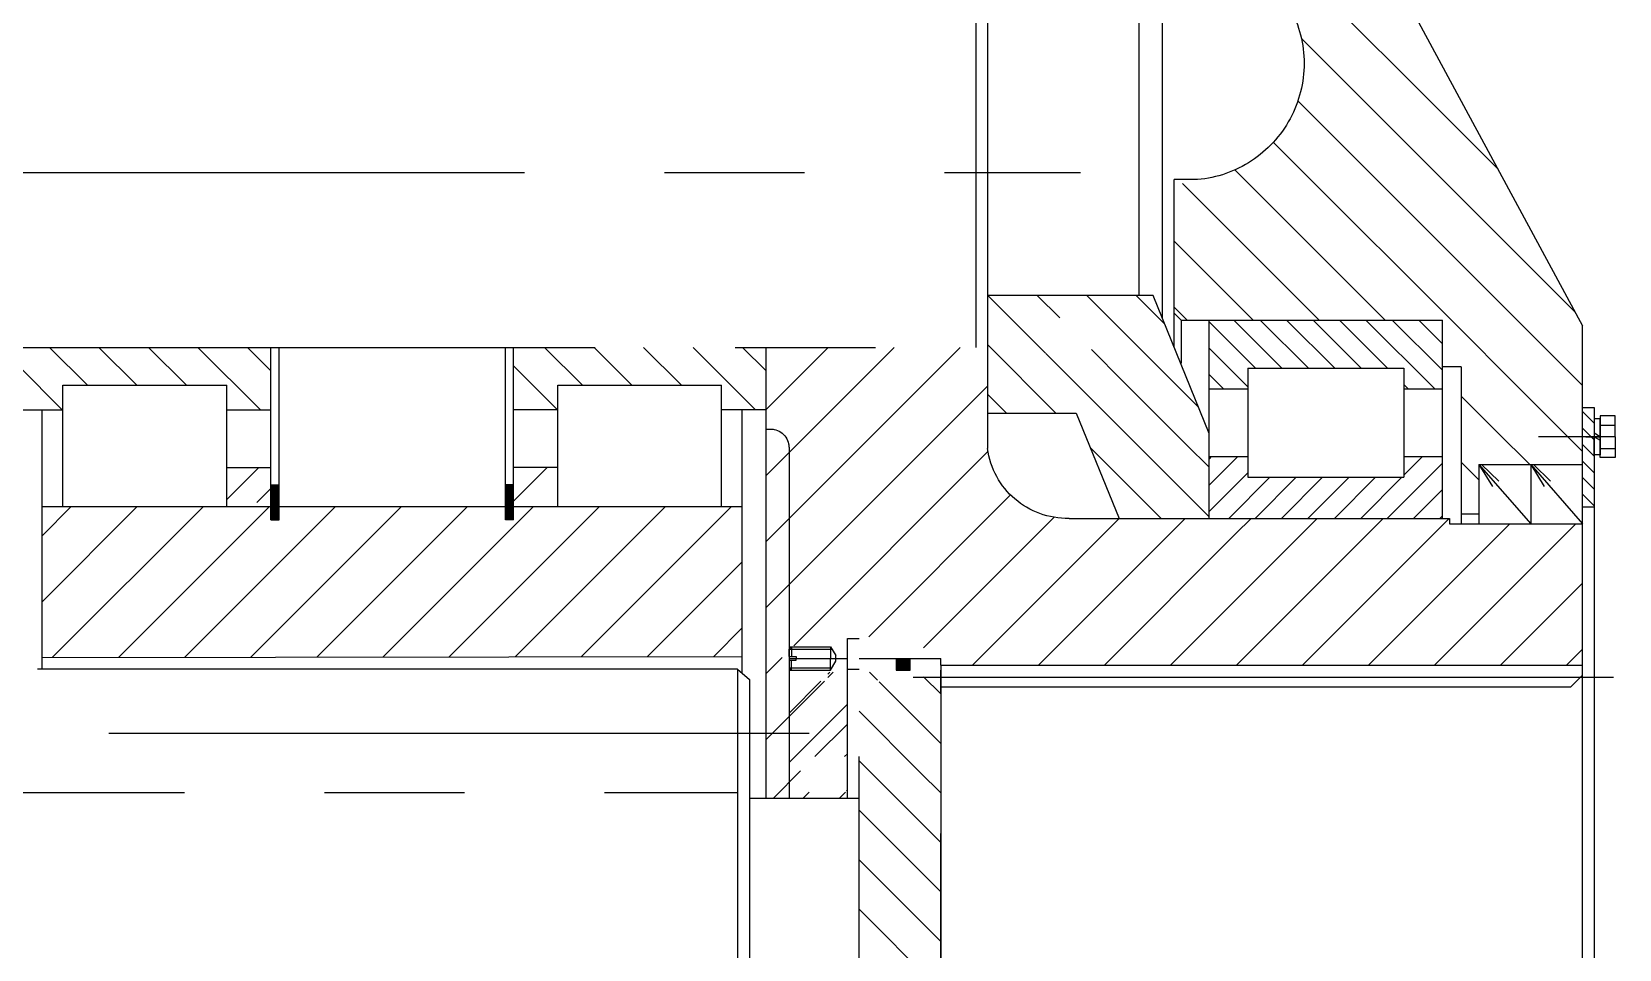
# Model space of a CAD drawing. Header units: millimetres. Extents: x 0 to 12600, y -349 to 8910.
# Drawn here: x 6062 to 6742, y 5478 to 5871 of the extents above; entities that cross this region are included whole.
import ezdxf

# ---------------------------------------------------------------- set-up
doc = ezdxf.new("R2010")
doc.units = ezdxf.units.MM
doc.header["$LTSCALE"] = 300
doc.linetypes.add('K', pattern=[2.5, 1.25, -0.25, 0.25, -0.25, 0.25, -0.25])
doc.layers.add('01', color=7, linetype='Continuous')
doc.layers.add('07', color=6, linetype='K')

# ---------------------------------------------------------------- blocks, each defined once
blk = doc.blocks.new('FDSDSDFG')
at = {"layer": '07', "color": 6, "linetype": 'K', "ltscale": 0.8}
for p, q in [((-3095.35, 14114.32), (-3095.35, 14701.67)), ((-3069.98, 14681.96), (-3069.98, 14144.96)), ((-3335.78, 14536.36), (-3335.78, 13998.06)), ((-3260.78, 14505.96), (-3260.78, 14037.96)), ((-3234.05, 14452.96), (-3234.05, 14434.04)), ((-3122.79, 14144.96), (-3122.79, 14451.52)), ((-3122.79, 14442.96), (-3234.05, 14442.96)), ((-3192.53, 14434.04), (-3244.53, 14434.04)), ((-3192.53, 14363.88), (-3244.53, 14363.88)), ((-3234.05, 14363.88), (-3234.05, 14344.96)), ((-3209.28, 14363.88), (-3209.28, 14344.96)), ((-3209.28, 14350.13), (-3195.53, 14363.88)), ((-3186.87, 14344.96), (-3260.78, 14344.96)), ((-3201.86, 14344.96), (-3201.86, 14341.46)), ((-3198.45, 14341.46), (-3201.86, 14344.86)), ((-3198.59, 14341.46), (-3201.86, 14344.72)), ((-3198.74, 14341.46), (-3201.86, 14344.58)), ((-3198.31, 14341.46), (-3201.81, 14344.96)), ((-3198.17, 14341.46), (-3201.67, 14344.96)), ((-3198.03, 14341.46), (-3201.53, 14344.96)), ((-3197.89, 14341.46), (-3201.39, 14344.96)), ((-3197.75, 14341.46), (-3201.25, 14344.96)), ((-3197.6, 14341.46), (-3201.1, 14344.96)), ((-3197.46, 14341.46), (-3200.96, 14344.96)), ((-3197.32, 14341.46), (-3200.82, 14344.96)), ((-3197.18, 14341.46), (-3200.68, 14344.96)), ((-3197.04, 14341.46), (-3200.54, 14344.96)), ((-3196.9, 14341.46), (-3200.4, 14344.96)), ((-3200.31, 14344.96), (-3194.28, 14350.99)), ((-3196.76, 14341.46), (-3200.26, 14344.96)), ((-3196.61, 14341.46), (-3200.11, 14344.96)), ((-3196.47, 14341.46), (-3199.97, 14344.96)), ((-3196.33, 14341.46), (-3199.83, 14344.96)), ((-3196.19, 14341.46), (-3199.69, 14344.96)), ((-3196.05, 14341.46), (-3199.55, 14344.96)), ((-3195.91, 14341.46), (-3199.41, 14344.96)), ((-3195.77, 14341.46), (-3199.27, 14344.96)), ((-3195.62, 14341.46), (-3199.12, 14344.96)), ((-3195.48, 14341.46), (-3198.98, 14344.96)), ((-3195.34, 14341.46), (-3198.84, 14344.96)), ((-3195.2, 14341.46), (-3198.7, 14344.96)), ((-3195.06, 14341.46), (-3198.56, 14344.96)), ((-3194.92, 14341.46), (-3198.42, 14344.96)), ((-3194.78, 14341.46), (-3198.28, 14344.96)), ((-3194.63, 14341.46), (-3198.13, 14344.96)), ((-3194.49, 14341.46), (-3197.99, 14344.96)), ((-3194.35, 14341.46), (-3197.85, 14344.96)), ((-3194.21, 14341.46), (-3197.71, 14344.96)), ((-3194.07, 14341.46), (-3197.57, 14344.96)), ((-3193.93, 14341.46), (-3197.43, 14344.96)), ((-3193.79, 14341.46), (-3197.29, 14344.96)), ((-3193.64, 14341.46), (-3197.14, 14344.96)), ((-3193.5, 14341.46), (-3197, 14344.96)), ((-3193.36, 14341.46), (-3196.86, 14344.96)), ((-3193.22, 14341.46), (-3196.72, 14344.96)), ((-3193.08, 14341.46), (-3196.58, 14344.96)), ((-3192.94, 14341.46), (-3196.44, 14344.96)), ((-3192.8, 14341.46), (-3196.3, 14344.96)), ((-3192.65, 14341.46), (-3196.15, 14344.96)), ((-3192.51, 14341.46), (-3196.01, 14344.96)), ((-3192.37, 14341.46), (-3195.87, 14344.96)), ((-3192.23, 14341.46), (-3195.73, 14344.96)), ((-3192.09, 14341.46), (-3195.59, 14344.96)), ((-3191.95, 14341.46), (-3195.45, 14344.96)), ((-3191.81, 14341.46), (-3195.31, 14344.96)), ((-3191.66, 14341.46), (-3195.16, 14344.96)), ((-3191.52, 14341.46), (-3195.02, 14344.96)), ((-3191.38, 14341.46), (-3194.88, 14344.96)), ((-3191.24, 14341.46), (-3194.74, 14344.96)), ((-3191.1, 14341.46), (-3194.6, 14344.96)), ((-3190.96, 14341.46), (-3194.46, 14344.96)), ((-3190.82, 14341.46), (-3194.32, 14344.96)), ((-3190.67, 14341.46), (-3194.17, 14344.96)), ((-3190.53, 14341.46), (-3194.03, 14344.96)), ((-3190.39, 14341.46), (-3193.89, 14344.96)), ((-3190.25, 14341.46), (-3193.75, 14344.96)), ((-3190.11, 14341.46), (-3193.61, 14344.96)), ((-3189.97, 14341.46), (-3193.47, 14344.96)), ((-3189.83, 14341.46), (-3193.33, 14344.96)), ((-3189.69, 14341.46), (-3193.19, 14344.96)), ((-3189.54, 14341.46), (-3193.04, 14344.96)), ((-3189.4, 14341.46), (-3192.9, 14344.96)), ((-3189.26, 14341.46), (-3192.76, 14344.96)), ((-3189.12, 14341.46), (-3192.62, 14344.96)), ((-3188.98, 14341.46), (-3192.48, 14344.96)), ((-3188.84, 14341.46), (-3192.34, 14344.96)), ((-3188.7, 14341.46), (-3192.2, 14344.96)), ((-3188.55, 14341.46), (-3192.05, 14344.96)), ((-3188.41, 14341.46), (-3191.91, 14344.96)), ((-3188.27, 14341.46), (-3191.77, 14344.96)), ((-3188.13, 14341.46), (-3191.63, 14344.96)), ((-3187.99, 14341.46), (-3191.49, 14344.96)), ((-3187.85, 14341.46), (-3191.35, 14344.96)), ((-3187.71, 14341.46), (-3191.21, 14344.96)), ((-3187.56, 14341.46), (-3191.06, 14344.96)), ((-3187.42, 14341.46), (-3190.92, 14344.96)), ((-3187.28, 14341.46), (-3190.78, 14344.96)), ((-3187.14, 14341.46), (-3190.64, 14344.96)), ((-3187, 14341.46), (-3190.5, 14344.96)), ((-3186.87, 14341.47), (-3190.36, 14344.96)), ((-3186.87, 14341.61), (-3190.22, 14344.96)), ((-3186.87, 14341.75), (-3190.07, 14344.96)), ((-3186.87, 14341.89), (-3189.93, 14344.96)), ((-3186.87, 14342.04), (-3189.79, 14344.96)), ((-3186.87, 14342.18), (-3189.65, 14344.96)), ((-3186.87, 14342.32), (-3189.51, 14344.96)), ((-3186.87, 14342.46), (-3189.37, 14344.96)), ((-3186.87, 14342.6), (-3189.23, 14344.96)), ((-3186.87, 14342.74), (-3189.08, 14344.96)), ((-3186.87, 14342.88), (-3188.94, 14344.96)), ((-3186.87, 14343.03), (-3188.8, 14344.96)), ((-3186.87, 14343.17), (-3188.66, 14344.96)), ((-3186.87, 14343.31), (-3188.52, 14344.96)), ((-3186.87, 14343.45), (-3188.38, 14344.96)), ((-3186.87, 14343.59), (-3188.24, 14344.96)), ((-3186.87, 14343.73), (-3188.09, 14344.96)), ((-3186.87, 14343.87), (-3187.95, 14344.96)), ((-3186.87, 14344.02), (-3187.81, 14344.96)), ((-3186.87, 14344.16), (-3187.67, 14344.96)), ((-3186.87, 14344.3), (-3187.53, 14344.96)), ((-3186.87, 14344.44), (-3187.39, 14344.96)), ((-3186.87, 14344.58), (-3187.25, 14344.96)), ((-3186.87, 14344.72), (-3187.1, 14344.96)), ((-3186.87, 14344.86), (-3186.96, 14344.96)), ((-3186.87, 14344.96), (-3186.87, 14341.46)), ((-3186.87, 14341.46), (-3260.78, 14341.46)), ((-3198.88, 14341.46), (-3201.86, 14344.44)), ((-3199.02, 14341.46), (-3201.86, 14344.29)), ((-3199.16, 14341.46), (-3201.86, 14344.15)), ((-3199.3, 14341.46), (-3201.86, 14344.01)), ((-3199.44, 14341.46), (-3201.86, 14343.87)), ((-3199.58, 14341.46), (-3201.86, 14343.73)), ((-3199.73, 14341.46), (-3201.86, 14343.59)), ((-3199.87, 14341.46), (-3201.86, 14343.45)), ((-3200.01, 14341.46), (-3201.86, 14343.3)), ((-3200.15, 14341.46), (-3201.86, 14343.16)), ((-3200.29, 14341.46), (-3201.86, 14343.02)), ((-3200.43, 14341.46), (-3201.86, 14342.88)), ((-3200.57, 14341.46), (-3201.86, 14342.74)), ((-3200.72, 14341.46), (-3201.86, 14342.6)), ((-3200.86, 14341.46), (-3201.86, 14342.46)), ((-3201, 14341.46), (-3201.86, 14342.31)), ((-3201.14, 14341.46), (-3201.86, 14342.17)), ((-3201.28, 14341.46), (-3201.86, 14342.03)), ((-3201.42, 14341.46), (-3201.86, 14341.89)), ((-3201.56, 14341.46), (-3201.86, 14341.75)), ((-3201.71, 14341.46), (-3201.86, 14341.61)), ((-3201.85, 14341.46), (-3201.86, 14341.47)), ((-3186.87, 14244.46), (-3260.78, 14244.46)), ((-3201.86, 14240.96), (-3201.86, 14244.46)), ((-3201.85, 14244.46), (-3201.86, 14244.45)), ((-3201.71, 14244.46), (-3201.86, 14244.31)), ((-3201.56, 14244.46), (-3201.86, 14244.17)), ((-3201.42, 14244.46), (-3201.86, 14244.03)), ((-3201.28, 14244.46), (-3201.86, 14243.88)), ((-3201.14, 14244.46), (-3201.86, 14243.74)), ((-3201, 14244.46), (-3201.86, 14243.6)), ((-3200.86, 14244.46), (-3201.86, 14243.46)), ((-3200.72, 14244.46), (-3201.86, 14243.32)), ((-3200.57, 14244.46), (-3201.86, 14243.18)), ((-3200.43, 14244.46), (-3201.86, 14243.04)), ((-3200.29, 14244.46), (-3201.86, 14242.89)), ((-3200.15, 14244.46), (-3201.86, 14242.75)), ((-3200.01, 14244.46), (-3201.86, 14242.61)), ((-3199.87, 14244.46), (-3201.86, 14242.47)), ((-3199.73, 14244.46), (-3201.86, 14242.33)), ((-3199.58, 14244.46), (-3201.86, 14242.19)), ((-3199.44, 14244.46), (-3201.86, 14242.05)), ((-3199.3, 14244.46), (-3201.86, 14241.9)), ((-3199.16, 14244.46), (-3201.86, 14241.76)), ((-3199.02, 14244.46), (-3201.86, 14241.62)), ((-3198.88, 14244.46), (-3201.86, 14241.48)), ((-3198.74, 14244.46), (-3201.86, 14241.34)), ((-3198.59, 14244.46), (-3201.86, 14241.2)), ((-3198.45, 14244.46), (-3201.86, 14241.06)), ((-3198.31, 14244.46), (-3201.81, 14240.96)), ((-3198.17, 14244.46), (-3201.67, 14240.96)), ((-3198.03, 14244.46), (-3201.53, 14240.96)), ((-3197.89, 14244.46), (-3201.39, 14240.96)), ((-3197.75, 14244.46), (-3201.25, 14240.96)), ((-3197.6, 14244.46), (-3201.1, 14240.96)), ((-3197.46, 14244.46), (-3200.96, 14240.96)), ((-3197.32, 14244.46), (-3200.82, 14240.96)), ((-3197.18, 14244.46), (-3200.68, 14240.96)), ((-3197.04, 14244.46), (-3200.54, 14240.96)), ((-3196.9, 14244.46), (-3200.4, 14240.96)), ((-3196.76, 14244.46), (-3200.26, 14240.96)), ((-3196.61, 14244.46), (-3200.11, 14240.96)), ((-3196.47, 14244.46), (-3199.97, 14240.96)), ((-3196.33, 14244.46), (-3199.83, 14240.96)), ((-3196.19, 14244.46), (-3199.69, 14240.96)), ((-3196.05, 14244.46), (-3199.55, 14240.96)), ((-3195.91, 14244.46), (-3199.41, 14240.96)), ((-3195.77, 14244.46), (-3199.27, 14240.96)), ((-3195.62, 14244.46), (-3199.12, 14240.96)), ((-3195.48, 14244.46), (-3198.98, 14240.96)), ((-3195.34, 14244.46), (-3198.84, 14240.96)), ((-3195.2, 14244.46), (-3198.7, 14240.96)), ((-3195.06, 14244.46), (-3198.56, 14240.96)), ((-3194.92, 14244.46), (-3198.42, 14240.96)), ((-3194.78, 14244.46), (-3198.28, 14240.96)), ((-3194.63, 14244.46), (-3198.13, 14240.96)), ((-3194.49, 14244.46), (-3197.99, 14240.96)), ((-3194.35, 14244.46), (-3197.85, 14240.96)), ((-3194.21, 14244.46), (-3197.71, 14240.96)), ((-3194.07, 14244.46), (-3197.57, 14240.96)), ((-3193.93, 14244.46), (-3197.43, 14240.96)), ((-3193.79, 14244.46), (-3197.29, 14240.96)), ((-3193.64, 14244.46), (-3197.14, 14240.96)), ((-3193.5, 14244.46), (-3197, 14240.96)), ((-3193.36, 14244.46), (-3196.86, 14240.96)), ((-3193.22, 14244.46), (-3196.72, 14240.96)), ((-3193.08, 14244.46), (-3196.58, 14240.96)), ((-3192.94, 14244.46), (-3196.44, 14240.96)), ((-3192.8, 14244.46), (-3196.3, 14240.96)), ((-3192.65, 14244.46), (-3196.15, 14240.96)), ((-3192.51, 14244.46), (-3196.01, 14240.96)), ((-3192.37, 14244.46), (-3195.87, 14240.96)), ((-3192.23, 14244.46), (-3195.73, 14240.96)), ((-3192.09, 14244.46), (-3195.59, 14240.96)), ((-3191.95, 14244.46), (-3195.45, 14240.96)), ((-3191.81, 14244.46), (-3195.31, 14240.96)), ((-3191.66, 14244.46), (-3195.16, 14240.96)), ((-3191.52, 14244.46), (-3195.02, 14240.96)), ((-3191.38, 14244.46), (-3194.88, 14240.96)), ((-3191.24, 14244.46), (-3194.74, 14240.96)), ((-3191.1, 14244.46), (-3194.6, 14240.96)), ((-3190.96, 14244.46), (-3194.46, 14240.96)), ((-3190.82, 14244.46), (-3194.32, 14240.96)), ((-3190.67, 14244.46), (-3194.17, 14240.96)), ((-3190.53, 14244.46), (-3194.03, 14240.96)), ((-3190.39, 14244.46), (-3193.89, 14240.96)), ((-3190.25, 14244.46), (-3193.75, 14240.96)), ((-3190.11, 14244.46), (-3193.61, 14240.96)), ((-3189.97, 14244.46), (-3193.47, 14240.96)), ((-3189.83, 14244.46), (-3193.33, 14240.96)), ((-3189.69, 14244.46), (-3193.19, 14240.96)), ((-3189.54, 14244.46), (-3193.04, 14240.96)), ((-3189.4, 14244.46), (-3192.9, 14240.96)), ((-3189.26, 14244.46), (-3192.76, 14240.96)), ((-3189.12, 14244.46), (-3192.62, 14240.96)), ((-3188.98, 14244.46), (-3192.48, 14240.96)), ((-3188.84, 14244.46), (-3192.34, 14240.96)), ((-3188.7, 14244.46), (-3192.2, 14240.96)), ((-3188.55, 14244.46), (-3192.05, 14240.96)), ((-3188.41, 14244.46), (-3191.91, 14240.96)), ((-3188.27, 14244.46), (-3191.77, 14240.96)), ((-3188.13, 14244.46), (-3191.63, 14240.96)), ((-3187.99, 14244.46), (-3191.49, 14240.96)), ((-3187.85, 14244.46), (-3191.35, 14240.96)), ((-3187.71, 14244.46), (-3191.21, 14240.96)), ((-3187.56, 14244.46), (-3191.06, 14240.96)), ((-3187.42, 14244.46), (-3190.92, 14240.96)), ((-3187.28, 14244.46), (-3190.78, 14240.96)), ((-3187.14, 14244.46), (-3190.64, 14240.96)), ((-3187, 14244.46), (-3190.5, 14240.96)), ((-3186.87, 14244.45), (-3190.36, 14240.96)), ((-3186.87, 14244.3), (-3190.22, 14240.96)), ((-3186.87, 14244.16), (-3190.07, 14240.96)), ((-3186.87, 14244.02), (-3189.93, 14240.96)), ((-3186.87, 14243.88), (-3189.79, 14240.96)), ((-3186.87, 14243.74), (-3189.65, 14240.96)), ((-3186.87, 14243.6), (-3189.51, 14240.96)), ((-3186.87, 14243.46), (-3189.37, 14240.96)), ((-3186.87, 14243.31), (-3189.23, 14240.96)), ((-3186.87, 14243.17), (-3189.08, 14240.96)), ((-3186.87, 14243.03), (-3188.94, 14240.96)), ((-3186.87, 14242.89), (-3188.8, 14240.96)), ((-3186.87, 14242.75), (-3188.66, 14240.96)), ((-3186.87, 14242.61), (-3188.52, 14240.96)), ((-3186.87, 14240.96), (-3186.87, 14244.46)), ((-3186.87, 14240.96), (-3260.78, 14240.96)), ((-3234.05, 14222.04), (-3234.05, 14240.96)), ((-3209.28, 14222.04), (-3209.28, 14240.96)), ((-3186.87, 14242.47), (-3188.38, 14240.96)), ((-3186.87, 14242.32), (-3188.24, 14240.96)), ((-3186.87, 14242.18), (-3188.09, 14240.96)), ((-3186.87, 14242.04), (-3187.95, 14240.96)), ((-3186.87, 14241.9), (-3187.81, 14240.96)), ((-3186.87, 14241.76), (-3187.67, 14240.96)), ((-3186.87, 14241.62), (-3187.53, 14240.96)), ((-3186.87, 14241.48), (-3187.39, 14240.96)), ((-3186.87, 14241.33), (-3187.25, 14240.96)), ((-3186.87, 14241.19), (-3187.1, 14240.96)), ((-3186.87, 14241.05), (-3186.96, 14240.96)), ((-3192.53, 14222.04), (-3244.53, 14222.04)), ((-3192.53, 14151.88), (-3244.53, 14151.88)), ((-3234.05, 14132.96), (-3234.05, 14151.88)), ((-3234.05, 14132.96), (-3234.05, 14151.88)), ((-3121.03, 14142.96), (-3234.05, 14142.96)), ((-3121.03, 14142.96), (-3135.68, 14142.96)), ((-3122.79, 14144.96), (-2751.82, 14144.96)), ((-3122.79, 14144.96), (-3118.4, 14139.96)), ((-3118.4, 14139.96), (-2809.41, 14139.96)), ((-3067.63, 14139.96), (-3067.63, 14092.96)), ((-3260.78, 14132.96), (-3225.75, 14132.96)), ((-3260.78, 14132.96), (-3234.05, 14132.96)), ((-3225.75, 14132.96), (-3225.75, 14130.96)), ((-3225.75, 14132.96), (-3067.63, 14132.96)), ((-3217.83, 14122.96), (-3067.63, 14122.96)), ((-3131.48, 14122.96), (-3132.48, 14121.96)), ((-3132.48, 14122.96), (-3132.48, 14105.12)), ((-3132.48, 14121.96), (-3128.28, 14121.96)), ((-3128.28, 14122.96), (-3131.48, 14122.96)), ((-3131.48, 14122.96), (-3131.48, 14104.55)), ((-3128.28, 14122.96), (-3128.28, 14119.96)), ((-3127.48, 14122.96), (-3127.48, 14102.96)), ((-3126.68, 14122.96), (-3126.68, 14119.96)), ((-3126.68, 14122.96), (-3123.48, 14122.96)), ((-3122.48, 14121.96), (-3126.68, 14121.96)), ((-3123.48, 14122.96), (-3123.48, 14104.55)), ((-3123.48, 14122.96), (-3122.48, 14121.96)), ((-3122.48, 14122.96), (-3122.48, 14105.12)), ((-3128.28, 14119.96), (-3127.48, 14119.96)), ((-3126.68, 14119.96), (-3127.48, 14119.96)), ((-3132.48, 14105.12), (-3127.48, 14105.12)), ((-3132.48, 14105.12), (-3128.73, 14102.96)), ((-3126.23, 14102.96), (-3128.73, 14102.96)), ((-3122.48, 14105.12), (-3127.48, 14105.12)), ((-3127.48, 14103.72), (-3127.48, 14097.96)), ((-3122.48, 14105.12), (-3126.23, 14102.96)), ((-3067.63, 14097.96), (-3136.06, 14097.96)), ((-3136.06, 14097.96), (-3136.06, 14092.96)), ((-2785.4, 14092.96), (-3136.06, 14092.96)), ((-3127.48, 14092.96), (-3127.48, 14057.96)), ((-3122.88, 14097.96), (-3122.88, 14092.96)), ((-3127.48, 14077.12), (-3122.48, 14077.12)), ((-3122.48, 14077.12), (-3122.48, 14071.12)), ((-3122.48, 14071.12), (-3127.48, 14071.12)), ((-3119.48, 14069.78), (-3119.48, 13767.25)), ((-3124.63, 14057.96), (-3127.48, 14057.96)), ((-3124.63, 14057.96), (-3124.63, 13782.96)), ((-3124.63, 14057.96), (-2747.48, 14057.96)), ((-2752.48, 14057.96), (-3122.48, 14057.96)), ((-3115.28, 14057.96), (-3115.28, 13787.96)), ((-3410.78, 14042.96), (-3260.78, 14042.96)), ((-3445.21, 14037.96), (-3217.48, 14037.96)), ((-3283.05, 13967.01), (-3283.05, 14037.96)), ((-3232.63, 14037.96), (-3232.63, 13999.91)), ((-3187.48, 14002.96), (-3187.48, 13839.96)), ((-3283.05, 13972.96), (-3607.48, 13972.96)), ((-3283.05, 13972.96), (-3607.48, 13972.96)), ((-3273.09, 13962.96), (-3607.48, 13962.96)), ((-3332.66, 13947.96), (-3332.66, 13957.96)), ((-3260.8, 13957.96), (-3332.66, 13957.96)), ((-3275.48, 13957.96), (-3272.48, 13954.96)), ((-3272.48, 13954.96), (-3272.48, 13842.96)), ((-3187.48, 13942.96), (-3272.48, 13942.96)), ((-3251.85, 13923.07), (-3271.74, 13942.96)), ((-3243.85, 13926.38), (-3260.43, 13942.96)), ((-3242.98, 13936.82), (-3249.11, 13942.96)), ((-3242.98, 13942.96), (-3242.98, 13926.38)), ((-3213.98, 13942.96), (-3213.98, 13926.38)), ((-3213.98, 13930.71), (-3201.72, 13942.96)), ((-3213.98, 13942.02), (-3213.04, 13942.96)), ((-3206.99, 13926.38), (-3190.41, 13942.96)), ((-3251.85, 13911.75), (-3272.48, 13932.38)), ((-3205.11, 13916.95), (-3187.48, 13934.58)), ((-3251.85, 13926.38), (-3251.85, 13859.53)), ((-3251.85, 13926.38), (-3205.11, 13926.38)), ((-3205.11, 13926.38), (-3205.11, 13859.53)), ((-3205.11, 13905.64), (-3187.48, 13923.26)), ((-3251.85, 13900.44), (-3272.48, 13921.07)), ((-3251.85, 13889.12), (-3272.48, 13909.75)), ((-3205.11, 13894.32), (-3187.48, 13911.95)), ((-3501.44, 13907.96), (-3269.98, 13782.96)), ((-3251.85, 13877.81), (-3272.48, 13898.44)), ((-3205.11, 13883.01), (-3187.48, 13900.64)), ((-3205.11, 13871.69), (-3187.48, 13889.32)), ((-3251.85, 13866.5), (-3272.48, 13887.12)), ((-3242.98, 13846.31), (-3272.48, 13875.81)), ((-3205.11, 13860.38), (-3187.48, 13878.01)), ((-3250.94, 13842.96), (-3272.48, 13864.5)), ((-3211.21, 13842.96), (-3187.48, 13866.7)), ((-3251.85, 13859.53), (-3205.11, 13859.53)), ((-3242.98, 13857.62), (-3244.89, 13859.53)), ((-3242.98, 13859.53), (-3242.98, 13842.96)), ((-3213.98, 13859.53), (-3213.98, 13842.96)), ((-3213.98, 13851.51), (-3205.95, 13859.53)), ((-3199.9, 13842.96), (-3187.48, 13855.38)), ((-3262.25, 13842.96), (-3272.48, 13853.18)), ((-3187.48, 13842.96), (-3272.48, 13842.96)), ((-3188.59, 13842.96), (-3187.48, 13844.07)), ((-3252.48, 13834.96), (-3185.13, 13834.96)), ((-3189.48, 13834.96), (-3189.48, 13827.36)), ((-3189.48, 13827.96), (-3189.48, 13827.36)), ((-3115.28, 13787.96), (-3120.28, 13782.96)), ((-3119.48, 13792.96), (-3119.48, 13782.96)), ((-3123.73, 13782.96), (-3269.98, 13782.96)), ((-2937.48, 13782.96), (-3269.98, 13782.96)), ((-3234.98, 13782.96), (-3234.98, 13777.96)), ((-3222.48, 13781.58), (-3222.48, 13775.58)), ((-3222.48, 13781.58), (-3222.48, 13775.58)), ((-3192.48, 13782.96), (-3192.48, 13777.96)), ((-3234.98, 13777.96), (-2937.48, 13777.96))]:
    blk.add_line(p, q, dxfattribs=at)
at = {"layer": '07', "color": 6, "linetype": 'K'}
for p, q in [((-3234.05, 14434.32), (-3252.69, 14452.96)), ((-3244.53, 14423.58), (-3260.78, 14439.83)), ((-3192.53, 14442.96), (-3192.53, 14142.96)), ((-3192.53, 14402.17), (-3151.74, 14442.96)), ((-3192.53, 14430.46), (-3180.03, 14442.96)), ((-3127.79, 14442.96), (-3128.35, 14142.96)), ((-3244.53, 14434.04), (-3244.53, 14363.88)), ((-3192.53, 14373.89), (-3127.8, 14438.61)), ((-3244.53, 14402.37), (-3260.78, 14418.62)), ((-3192.53, 14345.6), (-3127.86, 14410.28)), ((-3244.53, 14381.16), (-3260.78, 14397.41)), ((-3192.53, 14317.32), (-3127.91, 14381.94)), ((-3234.05, 14349.46), (-3260.78, 14376.19)), ((-3250.75, 14344.96), (-3260.78, 14354.98)), ((-3192.53, 14289.03), (-3127.96, 14353.6)), ((-3192.53, 14260.75), (-3128.01, 14325.26)), ((-3192.53, 14232.47), (-3128.07, 14296.93)), ((-3192.53, 14204.18), (-3128.12, 14268.59)), ((-3234.05, 14222.18), (-3252.82, 14240.96)), ((-3209.28, 14226.57), (-3194.89, 14240.96)), ((-3192.53, 14175.9), (-3128.17, 14240.25)), ((-3244.53, 14211.45), (-3260.78, 14227.7)), ((-3192.6, 14222.04), (-3192.53, 14222.11)), ((-3244.53, 14222.04), (-3244.53, 14151.88)), ((-3192.53, 14147.61), (-3128.23, 14211.91)), ((-3244.53, 14190.24), (-3260.78, 14206.49)), ((-3244.53, 14169.03), (-3260.78, 14185.28)), ((-3168.9, 14142.96), (-3128.28, 14183.58)), ((-3234.05, 14137.33), (-3260.78, 14164.06)), ((-3140.61, 14142.96), (-3128.33, 14155.24)), ((-3250.89, 14132.96), (-3260.78, 14142.85)), ((-3260.78, 14049.62), (-3177.44, 14132.96)), ((-3260.78, 14077.9), (-3205.72, 14132.96)), ((-3260.78, 14106.19), (-3234, 14132.96)), ((-3244.15, 14037.96), (-3149.15, 14132.96)), ((-3127.87, 14125.96), (-3120.87, 14132.96)), ((-3117.75, 14107.79), (-3092.58, 14132.96)), ((-3079.28, 14117.98), (-3067.63, 14129.63)), ((-3216.08, 14037.74), (-3132.92, 14120.91)), ((-3117.75, 14109.26), (-3104.04, 14122.96)), ((-3107.83, 14097.96), (-3082.83, 14122.96)), ((-3070.19, 14114.39), (-3067.63, 14116.95)), ((-3099.3, 14097.96), (-3085.36, 14111.9)), ((-3121.55, 14105.45), (-3120.74, 14106.26)), ((-3121.55, 14103.99), (-3119.28, 14106.26)), ((-3070.19, 14098.79), (-3067.63, 14101.35)), ((-3078.64, 14066.78), (-3104.82, 14092.96)), ((-3086.62, 14097.96), (-3085.36, 14099.22)), ((-3078.45, 14087.8), (-3083.61, 14092.96)), ((-3071.01, 14097.96), (-3070.68, 14098.29)), ((-3027.39, 14057.96), (-3062.39, 14092.96)), ((-3006.18, 14057.96), (-3041.18, 14092.96)), ((-2984.97, 14057.96), (-3019.97, 14092.96)), ((-3197.51, 14028.03), (-3136.72, 14088.82)), ((-3118.1, 14085.02), (-3121.55, 14088.48)), ((-3048.61, 14057.96), (-3078.45, 14087.8)), ((-3091.03, 14057.96), (-3117.36, 14084.28)), ((-3127.48, 14072.23), (-3122.58, 14077.12)), ((-3127.48, 14072.37), (-3122.73, 14077.12)), ((-3127.48, 14072.51), (-3122.87, 14077.12)), ((-3127.48, 14072.66), (-3123.01, 14077.12)), ((-3127.48, 14072.8), (-3123.15, 14077.12)), ((-3127.48, 14072.94), (-3123.29, 14077.12)), ((-3127.48, 14073.08), (-3123.43, 14077.12)), ((-3127.48, 14073.22), (-3123.57, 14077.12)), ((-3127.48, 14073.36), (-3123.72, 14077.12)), ((-3127.48, 14073.5), (-3123.86, 14077.12)), ((-3127.48, 14073.65), (-3124, 14077.12)), ((-3127.48, 14073.79), (-3124.14, 14077.12)), ((-3127.48, 14073.93), (-3124.28, 14077.12)), ((-3127.48, 14074.07), (-3124.42, 14077.12)), ((-3127.48, 14074.21), (-3124.56, 14077.12)), ((-3127.48, 14074.35), (-3124.71, 14077.12)), ((-3127.48, 14074.49), (-3124.85, 14077.12)), ((-3127.48, 14074.64), (-3124.99, 14077.12)), ((-3127.48, 14074.78), (-3125.13, 14077.12)), ((-3127.48, 14074.92), (-3125.27, 14077.12)), ((-3127.48, 14075.06), (-3125.41, 14077.12)), ((-3127.48, 14075.2), (-3125.55, 14077.12)), ((-3127.48, 14075.34), (-3125.7, 14077.12)), ((-3127.48, 14075.48), (-3125.84, 14077.12)), ((-3127.48, 14075.63), (-3125.98, 14077.12)), ((-3127.48, 14075.77), (-3126.12, 14077.12)), ((-3127.48, 14075.91), (-3126.26, 14077.12)), ((-3127.48, 14076.05), (-3126.4, 14077.12)), ((-3127.48, 14076.19), (-3126.54, 14077.12)), ((-3127.48, 14076.33), (-3126.69, 14077.12)), ((-3127.48, 14076.47), (-3126.83, 14077.12)), ((-3127.48, 14076.62), (-3126.97, 14077.12)), ((-3127.48, 14076.76), (-3127.11, 14077.12)), ((-3127.48, 14076.9), (-3127.25, 14077.12)), ((-3127.48, 14077.04), (-3127.39, 14077.12)), ((-3127.48, 14072.09), (-3122.48, 14077.09)), ((-3127.48, 14071.95), (-3122.48, 14076.95)), ((-3127.48, 14071.81), (-3122.48, 14076.81)), ((-3127.48, 14071.67), (-3122.48, 14076.67)), ((-3127.48, 14071.52), (-3122.48, 14076.52)), ((-3127.48, 14071.38), (-3122.48, 14076.38)), ((-3127.48, 14071.24), (-3122.48, 14076.24)), ((-3127.45, 14071.12), (-3122.48, 14076.1)), ((-3127.31, 14071.12), (-3122.48, 14075.96)), ((-3127.17, 14071.12), (-3122.48, 14075.82)), ((-3127.03, 14071.12), (-3122.48, 14075.68)), ((-3126.89, 14071.12), (-3122.48, 14075.53)), ((-3126.75, 14071.12), (-3122.48, 14075.39)), ((-3126.6, 14071.12), (-3122.48, 14075.25)), ((-3126.46, 14071.12), (-3122.48, 14075.11)), ((-3126.32, 14071.12), (-3122.48, 14074.97)), ((-3126.18, 14071.12), (-3122.48, 14074.83)), ((-3126.04, 14071.12), (-3122.48, 14074.69)), ((-3125.9, 14071.12), (-3122.48, 14074.54)), ((-3125.76, 14071.12), (-3122.48, 14074.4)), ((-3125.61, 14071.12), (-3122.48, 14074.26)), ((-3125.47, 14071.12), (-3122.48, 14074.12)), ((-3125.33, 14071.12), (-3122.48, 14073.98)), ((-3125.19, 14071.12), (-3122.48, 14073.84)), ((-3125.05, 14071.12), (-3122.48, 14073.7)), ((-3124.91, 14071.12), (-3122.48, 14073.55)), ((-3124.77, 14071.12), (-3122.48, 14073.41)), ((-3124.62, 14071.12), (-3122.48, 14073.27)), ((-3124.48, 14071.12), (-3122.48, 14073.13)), ((-3124.34, 14071.12), (-3122.48, 14072.99)), ((-3124.2, 14071.12), (-3122.48, 14072.85)), ((-3124.06, 14071.12), (-3122.48, 14072.71)), ((-3123.92, 14071.12), (-3122.48, 14072.56)), ((-3123.78, 14071.12), (-3122.48, 14072.42)), ((-3123.63, 14071.12), (-3122.48, 14072.28)), ((-3123.49, 14071.12), (-3122.48, 14072.14)), ((-3123.35, 14071.12), (-3122.48, 14072)), ((-3123.21, 14071.12), (-3122.48, 14071.86)), ((-3123.07, 14071.12), (-3122.48, 14071.72)), ((-3122.93, 14071.12), (-3122.48, 14071.57)), ((-3122.79, 14071.12), (-3122.48, 14071.43)), ((-3122.64, 14071.12), (-3122.48, 14071.29)), ((-3122.5, 14071.12), (-3122.48, 14071.15)), ((-3069.82, 14057.96), (-3078.64, 14066.78)), ((-3175.79, 14021.47), (-3131.93, 14065.33)), ((-3112.25, 14057.96), (-3119.62, 14065.33)), ((-3145.04, 14023.93), (-3124.63, 14044.35)), ((-3258.27, 14013.06), (-3283.05, 14037.84)), ((-3232.63, 14008.64), (-3261.95, 14037.96)), ((-3232.63, 14029.85), (-3240.74, 14037.96)), ((-3187.94, 14009.32), (-3175.79, 14021.47)), ((-3187.48, 13981.5), (-3145.04, 14023.93)), ((-3273.37, 14006.95), (-3283.05, 14016.63)), ((-3236.17, 13990.97), (-3258.2, 14012.99)), ((-3162.99, 13977.7), (-3124.63, 14016.06)), ((-3232.63, 13999.91), (-3187.48, 13981.54)), ((-3256.12, 13968.48), (-3283.05, 13995.42)), ((-3246.15, 13979.73), (-3259.79, 13993.37)), ((-3210.76, 13965.55), (-3236.17, 13990.97)), ((-3202.6, 13978.6), (-3217.91, 13993.92)), ((-3180.94, 13931.47), (-3124.63, 13987.78)), ((-3218.92, 13952.5), (-3246.15, 13979.73)), ((-3187.48, 13963.48), (-3202.6, 13978.6)), ((-3187.48, 13953.21), (-3162.99, 13977.7)), ((-3270.93, 13962.08), (-3283.05, 13974.2)), ((-3223.93, 13942.96), (-3283.05, 13967.01)), ((-3235.16, 13947.53), (-3256.12, 13968.48)), ((-3188.17, 13942.96), (-3210.76, 13965.55)), ((-3306.29, 13957.96), (-3284.65, 13936.32)), ((-3278, 13957.96), (-3272.48, 13952.43)), ((-3187.48, 13896.64), (-3124.63, 13959.49)), ((-3331.01, 13954.4), (-3297.95, 13921.33)), ((-3272.48, 13954.96), (-3253.95, 13954.96)), ((-3209.38, 13942.96), (-3218.92, 13952.5)), ((-3336.81, 13931.91), (-3311.24, 13906.34)), ((-3284.65, 13936.32), (-3272.48, 13924.15)), ((-3187.48, 13924.93), (-3180.94, 13931.47)), ((-3187.48, 13868.36), (-3124.63, 13931.21)), ((-3297.95, 13921.33), (-3272.48, 13895.86)), ((-3348.65, 13915.46), (-3324.54, 13891.35)), ((-3393.19, 13903.44), (-3351.13, 13861.38)), ((-3366.4, 13904.93), (-3337.83, 13876.37)), ((-3311.24, 13906.34), (-3272.48, 13867.58)), ((-3187.48, 13840.07), (-3124.63, 13902.92)), ((-3412.17, 13894.13), (-3364.42, 13846.39)), ((-3324.54, 13891.35), (-3283.08, 13849.9)), ((-3337.83, 13876.37), (-3293.96, 13832.49)), ((-3185.13, 13814.14), (-3124.63, 13874.64)), ((-3351.13, 13861.38), (-3304.84, 13815.09)), ((-3283.08, 13849.9), (-3232.31, 13799.13)), ((-3364.42, 13846.39), (-3337.41, 13819.38)), ((-3252.48, 13834.96), (-3252.48, 13842.96)), ((-3185.13, 13785.86), (-3124.63, 13846.36)), ((-3239.86, 13834.96), (-3224.4, 13819.5)), ((-3211.57, 13834.96), (-3203.97, 13827.36)), ((-3187.48, 13839.96), (-3185.13, 13839.96)), ((-3185.13, 13839.96), (-3185.13, 13782.96)), ((-3293.96, 13832.49), (-3244.43, 13782.96)), ((-3210.53, 13827.36), (-3185.13, 13827.36)), ((-3210.53, 13827.36), (-3210.53, 13805.16)), ((-3210.53, 13827.36), (-3185.13, 13827.36)), ((-3210.53, 13827.36), (-3201.08, 13821.6)), ((-3210.53, 13827.36), (-3185.13, 13805.16)), ((-3210.53, 13826.2), (-3203.38, 13818.84)), ((-3304.84, 13815.09), (-3275.92, 13786.17)), ((-3224.4, 13819.5), (-3210.53, 13805.63)), ((-3159.74, 13782.96), (-3124.63, 13818.07)), ((-3222.48, 13768.89), (-3222.48, 13801.91)), ((-3210.53, 13805.16), (-3185.13, 13782.96)), ((-3210.53, 13805.16), (-3201.08, 13799.4)), ((-3210.53, 13805.16), (-3210.53, 13782.96)), ((-3210.53, 13805.16), (-3185.13, 13805.16)), ((-3210.53, 13804), (-3203.38, 13796.64)), ((-3232.31, 13799.13), (-3216.14, 13782.96)), ((-3131.46, 13782.96), (-3124.63, 13789.79)), ((-3228.23, 13777.96), (-3233.23, 13782.96)), ((-3222.48, 13779.28), (-3226.16, 13782.96)), ((-3222.48, 13773.26), (-3222.48, 13780.05)), ((-3214.08, 13777.96), (-3219.08, 13782.96)), ((-3207.01, 13777.96), (-3212.01, 13782.96)), ((-3199.94, 13777.96), (-3204.94, 13782.96)), ((-3192.87, 13777.96), (-3197.87, 13782.96)), ((-3231.36, 13768.96), (-3231.36, 13775.36)), ((-3231.36, 13775.36), (-3222.48, 13775.36)), ((-3230.18, 13777.96), (-3222.48, 13777.96)), ((-3230.18, 13775.36), (-3230.18, 13777.96)), ((-3222.48, 13775.36), (-3230.18, 13775.36)), ((-3227.48, 13775.36), (-3227.48, 13768.96)), ((-3222.48, 13775.36), (-3223.98, 13777.96)), ((-3221.16, 13777.96), (-3222.48, 13779.28)), ((-3214.78, 13777.96), (-3222.48, 13777.96)), ((-3222.48, 13777.96), (-3220.98, 13775.36)), ((-3213.59, 13775.36), (-3222.48, 13775.36)), ((-3222.48, 13775.36), (-3214.78, 13775.36)), ((-3217.48, 13775.36), (-3217.48, 13768.96)), ((-3214.78, 13775.36), (-3214.78, 13777.96)), ((-3213.59, 13768.96), (-3213.59, 13775.36)), ((-3222.48, 13768.96), (-3231.36, 13768.96)), ((-3222.48, 13768.96), (-3213.59, 13768.96))]:
    blk.add_line(p, q, dxfattribs=at)
at = {"layer": '07', "color": 6, "linetype": 'K', "ltscale": 0.8}
for centre, radius, start, end in [((-3217.75, 14130.96), 8, 180, 269.40281), ((-3222.09, 14003.64), 34.62, 358.86512, 82.33747), ((-3382.48, 13952.28), 50, 241.62883, 355.04409)]:
    blk.add_arc(centre, radius, start, end, dxfattribs=at)

msp = doc.modelspace()

# ---------------------------------------------------------------- block references
at = {"layer": '01', "xscale": -1, "rotation": 90}
msp.add_blockref('FDSDSDFG', (20509.02, 2474.86), dxfattribs=at)

doc.saveas('drawing.dxf')
